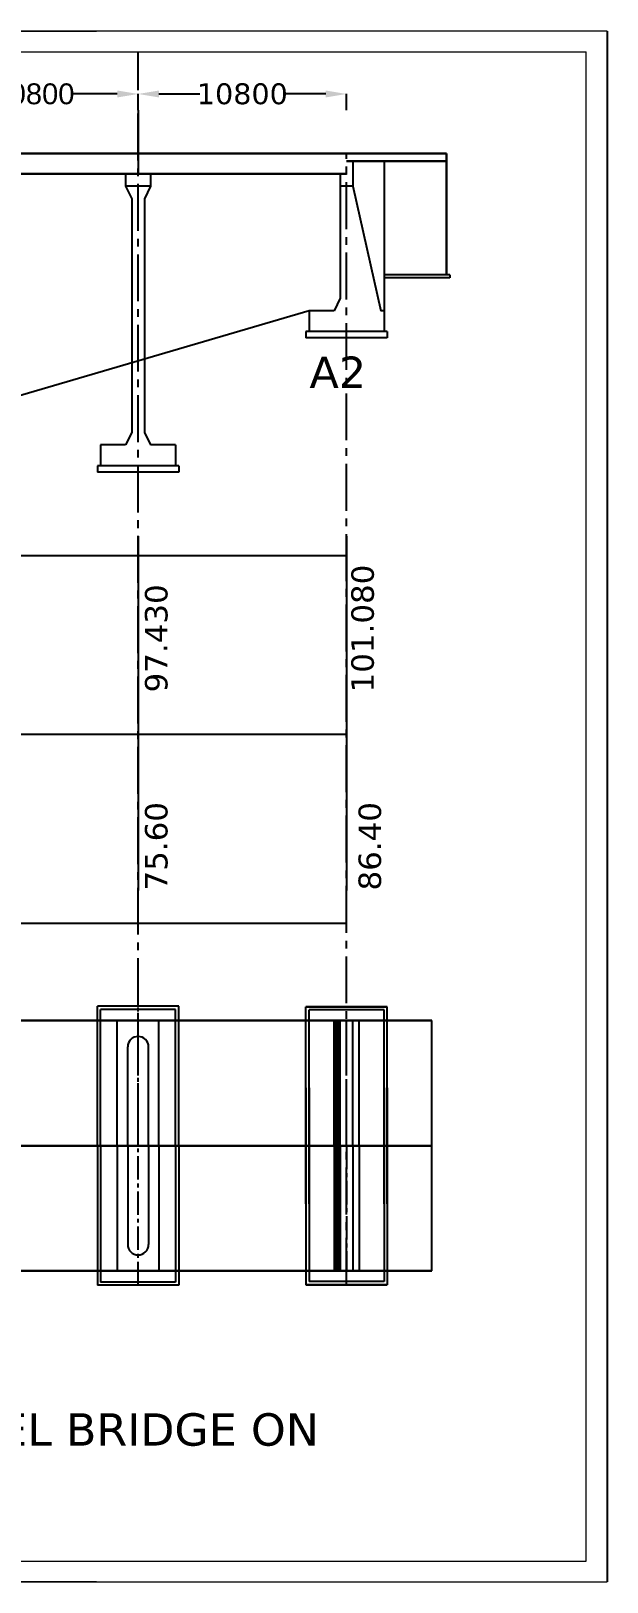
# Model space of a CAD drawing. Header units: metres. Extents: x 3053 to 120577, y 1019 to 87287.
# Drawn here: x 92934 to 120577, y 12903 to 87287 of the extents above; entities that cross this region are included whole.
import ezdxf

# ---------------------------------------------------------------- set-up
doc = ezdxf.new("R2010")
doc.units = ezdxf.units.M
doc.header["$MEASUREMENT"] = 0
doc.header["$PDMODE"] = 34
doc.linetypes.add('CENTER2', pattern=[1.125, 0.75, -0.125, 0.125, -0.125])
for name, color, linetype in [('centreline', 6, 'CENTER2'), ('grill', 32, 'Continuous'), ('PILLER', 10, 'Continuous'), ('PLAN', 10, 'Continuous')]:
    doc.layers.add(name, color=color, linetype=linetype)
doc.layers.add('EXISTING B WALL', color=5, linetype='Continuous', lineweight=30)
doc.layers.add('S TEXT', color=7, linetype='Continuous', lineweight=20)
doc.styles.get("Standard").update_dxf_attribs({"font": 'verdana.ttf'})
doc.dimstyles.new('ISO-25', dxfattribs={"dimtxt": 1000, "dimasz": 1000, "dimexe": 1.25, "dimexo": 0.625, "dimtad": 0, "dimtxsty": 'Standard', "dimcen": 75, "dimadec": 0, "dimazin": 0, "dimtfac": 1, "dimtmove": 0, "dimatfit": 2, "dimfxl": 1, "dimarcsym": 0})

# ---------------------------------------------------------------- blocks, each defined once
blk = doc.blocks.new('*D17')
at = {"color": 0, "lineweight": -2, "transparency": 16777216}
for p, q in [((88077, 83494), (88077, 84270)), ((89077, 84268), (91243, 84268)), ((97077, 84268), (94910, 84268)), ((98077, 83494), (98077, 84270))]:
    blk.add_line(p, q, dxfattribs=at)
at = {"color": 0, "transparency": 16777216}
for points in [[(89077, 84435), (89077, 84102), (88077, 84268)], [(97077, 84435), (97077, 84102), (98077, 84268)]]:
    blk.add_solid(points, dxfattribs=at)
at = {"layer": 'Defpoints', "color": 0, "transparency": 16777216}
for p in [(88077, 84268), (88077, 83493), (98077, 83493)]:
    blk.add_point(p, dxfattribs=at)
at = {"color": 0, "transparency": 16777216, "insert": (93077, 84268), "char_height": 1000, "attachment_point": 5, "rotation": 360}
blk.add_mtext('{\\fArial|b0|i0|c0|p34;10800}', dxfattribs=at)
blk = doc.blocks.new('*D18')
at = {"color": 0, "lineweight": -2, "transparency": 16777216}
for p, q in [((98077, 83494), (98077, 84270)), ((99077, 84268), (101029, 84268)), ((107077, 84268), (105125, 84268)), ((108077, 83494), (108077, 84270))]:
    blk.add_line(p, q, dxfattribs=at)
at = {"color": 0, "transparency": 16777216}
for points in [[(99077, 84435), (99077, 84102), (98077, 84268)], [(107077, 84435), (107077, 84102), (108077, 84268)]]:
    blk.add_solid(points, dxfattribs=at)
at = {"layer": 'Defpoints', "color": 0, "transparency": 16777216}
for p in [(98077, 84268), (98077, 83493), (108077, 83493)]:
    blk.add_point(p, dxfattribs=at)
at = {"color": 0, "transparency": 16777216, "insert": (103077, 84268), "char_height": 1000, "attachment_point": 5, "rotation": 360}
blk.add_mtext('10800', dxfattribs=at)

msp = doc.modelspace()

# ---------------------------------------------------------------- linework, layer by layer
at = {"color": 7}
for p, q in [((120576.715, 87286.921), (120576.714, 12902.997)), ((98076.715, 83493.303), (98076.715, 80443.303)), ((109876.715, 81043.303), (109876.715, 72871.625)), ((113026.715, 75593.303), (109876.715, 75593.303)), ((113026.715, 75443.303), (109876.715, 75443.303)), ((113026.715, 75593.303), (113026.715, 75443.303)), ((106276.715, 73871.625), (91326.206, 69493.303)), ((109876.715, 73871.625), (109726.715, 73871.625)), ((106126.715, 72871.625), (106126.715, 72571.625)), ((110026.715, 72871.625), (106126.715, 72871.625)), ((110026.715, 72571.625), (106126.715, 72571.625)), ((110026.715, 72871.625), (110026.715, 72571.625)), ((100026.714, 66433.303), (96126.714, 66433.303)), ((96126.714, 66433.303), (96126.714, 66133.303)), ((100026.714, 66433.303), (100026.714, 66133.303)), ((100026.714, 66133.303), (96126.714, 66133.303)), ((98076.714, 63067.077), (98076.714, 46067.077)), ((108076.714, 63067.077), (108076.714, 46067.077)), ((108076.714, 63067.077), (108076.714, 46067.077)), ((28076.714, 62134.077), (108076.714, 62134.077)), ((28076.714, 53567.077), (108076.714, 53567.077)), ((28076.714, 44500.077), (108076.714, 44500.077)), ((96126.714, 33825.718), (96126.714, 40513.882)), ((100026.714, 40513.882), (96126.714, 40513.882)), ((96126.714, 33825.718), (96126.714, 40513.882)), ((96276.714, 33825.718), (96276.714, 40363.882)), ((99876.714, 40363.882), (96276.714, 40363.882)), ((96276.714, 33825.718), (96276.714, 40363.882)), ((99876.714, 33825.718), (99876.714, 40363.882)), ((100026.714, 33825.718), (100026.714, 40513.882)), ((100026.714, 33825.718), (100026.714, 40513.882)), ((106126.714, 40494.228), (109876.714, 40494.228)), ((110026.714, 40494.228), (106126.714, 40494.228)), ((106126.714, 31044.228), (106126.714, 40494.228)), ((106126.714, 40494.228), (110026.714, 40494.228)), ((110026.714, 40494.228), (106126.714, 40494.228)), ((106126.714, 31044.228), (106126.714, 40494.228)), ((109876.714, 40344.228), (106276.714, 40344.228)), ((109876.714, 40344.228), (106276.714, 40344.228)), ((106276.714, 31044.228), (106276.714, 40344.228)), ((109876.714, 31044.228), (109876.714, 40344.228)), ((110026.714, 31044.228), (110026.714, 40494.228)), ((110026.714, 31044.228), (110026.714, 40494.228)), ((99076.714, 39825.726), (97076.714, 39825.726)), ((97076.714, 33825.718), (97076.714, 39825.726)), ((99076.714, 33825.718), (99076.714, 39825.726)), ((99076.714, 33825.718), (99076.714, 39146.786)), ((98576.714, 33825.718), (98576.714, 38563.882)), ((106126.714, 36607.208), (106126.714, 27157.208)), ((106276.714, 36607.208), (106276.714, 27307.208)), ((109876.714, 36607.208), (109876.714, 27307.208)), ((110026.714, 36607.208), (110026.714, 27157.208)), ((96126.714, 33825.718), (96126.714, 27137.554)), ((96126.714, 33825.718), (96126.714, 27137.554)), ((96276.714, 33825.718), (96276.714, 27287.554)), ((96276.714, 33825.718), (96276.714, 27287.554)), ((97076.714, 33825.718), (97076.714, 27825.71)), ((98576.714, 33825.718), (98576.714, 29087.554)), ((99076.714, 33825.718), (99076.714, 28504.651)), ((99076.714, 33825.718), (99076.714, 27825.71)), ((99876.714, 33825.718), (99876.714, 27287.554)), ((100026.714, 33825.718), (100026.714, 27137.554)), ((100026.714, 33825.718), (100026.714, 27137.554)), ((99076.714, 27825.71), (97076.714, 27825.71)), ((100026.714, 27137.554), (96126.714, 27137.554)), ((99876.714, 27287.554), (96276.714, 27287.554)), ((106126.714, 27157.208), (109876.714, 27157.208)), ((110026.714, 27157.208), (106126.714, 27157.208)), ((106126.714, 27157.208), (110026.714, 27157.208)), ((110026.714, 27157.208), (106126.714, 27157.208)), ((109876.714, 27307.208), (106276.714, 27307.208)), ((109876.714, 27307.208), (106276.714, 27307.208))]:
    msp.add_line(p, q, dxfattribs=at)
for centre, start, end in [((98076.714, 38563.882), 359.99999942, 179.99999942), ((98076.714, 29087.554), 179.99999942, 359.99999942)]:
    msp.add_arc(centre, 500, start, end, dxfattribs=at)
at = {"layer": 'centreline', "color": 7, "ltscale": 3000}
for p, q in [((98076.714, 33825.718), (98076.715, 86286.922)), ((108076.714, 27157.208), (108076.715, 81418.303))]:
    msp.add_line(p, q, dxfattribs=at)
at = {"layer": 'centreline', "color": 7, "ltscale": 1500}
for p, q in [((98076.714, 27137.554), (98076.714, 40513.839)), ((108076.714, 33825.718), (108076.714, 39768.624)), ((108076.714, 33825.718), (108076.714, 27882.812))]:
    msp.add_line(p, q, dxfattribs=at)
at = {"layer": 'EXISTING B WALL', "color": 7}
for p, q in [((23276.714, 81418.303), (112876.715, 81418.303)), ((112876.715, 81418.303), (112876.715, 75593.303)), ((108076.715, 80443.303), (28076.714, 80443.303)), ((112876.715, 81043.303), (108076.715, 81043.303)), ((68030.905, 39825.718), (112176.714, 39825.718)), ((68030.905, 33825.718), (112176.714, 33825.718)), ((68030.905, 27825.718), (112176.714, 27825.718))]:
    msp.add_line(p, q, dxfattribs=at)
at = {"layer": 'grill', "color": 7}
msp.add_line((106276.715, 73871.625), (91326.206, 69493.303), dxfattribs=at)
at = {"layer": 'PILLER', "color": 7}
for p, q in [((97476.715, 80443.303), (97476.715, 79843.303)), ((98676.715, 80443.303), (98676.715, 79843.303)), ((107776.715, 80443.303), (107776.715, 74471.625)), ((108376.715, 81043.303), (108376.715, 79843.303)), ((97476.715, 79843.303), (97776.715, 79243.303)), ((98676.715, 79843.303), (97476.715, 79843.303)), ((98676.715, 79843.303), (98376.715, 79243.303)), ((108376.715, 79843.303), (107776.715, 79843.303)), ((108376.715, 79843.303), (109726.715, 73871.625)), ((97776.715, 79243.303), (97776.714, 68033.303)), ((98376.715, 79243.303), (98376.714, 68033.303)), ((107776.715, 74471.625), (107476.715, 73871.625)), ((107476.715, 73871.625), (106276.715, 73871.625)), ((106276.715, 73871.625), (106276.715, 72871.625)), ((97776.714, 68033.303), (97476.714, 67433.303)), ((98376.714, 68033.303), (98676.714, 67433.303)), ((96276.714, 67433.303), (96276.714, 66433.303)), ((97476.714, 67433.303), (96276.714, 67433.303)), ((99876.714, 67433.303), (98676.714, 67433.303)), ((99876.714, 67433.303), (99876.714, 66433.303))]:
    msp.add_line(p, q, dxfattribs=at)
at = {"layer": 'PLAN', "color": 7}
for p, q in [((107476.714, 33825.718), (107476.714, 39825.718)), ((107576.714, 33825.718), (107576.714, 39825.718)), ((107676.714, 33825.718), (107676.714, 39825.718)), ((107776.714, 33825.718), (107776.714, 39825.718)), ((108376.714, 33825.718), (108376.714, 39825.718)), ((108676.714, 33825.718), (108676.714, 39825.718)), ((112176.714, 27825.718), (112176.714, 39825.718)), ((97576.714, 33825.718), (97576.714, 38563.882)), ((98576.714, 33825.718), (98576.714, 38563.882)), ((97576.714, 33825.718), (97576.714, 29087.554)), ((98576.714, 33825.718), (98576.714, 29087.554)), ((107476.714, 33825.718), (107476.714, 27825.718)), ((107576.714, 33825.718), (107576.714, 27825.718)), ((107676.714, 33825.718), (107676.714, 27825.718)), ((107776.714, 33825.718), (107776.714, 27825.718)), ((108376.714, 33825.718), (108376.714, 27825.718)), ((108676.714, 33825.718), (108676.714, 27825.718))]:
    msp.add_line(p, q, dxfattribs=at)
for centre, start, end in [((98076.714, 38563.882), 359.99999942, 179.99999942), ((98076.714, 29087.554), 179.99999942, 359.99999942)]:
    msp.add_arc(centre, 500, start, end, dxfattribs=at)
at = {"layer": 'S TEXT', "color": 7}
for p, q in [((15576.713, 87286.922), (96076.714, 87286.922)), ((120576.715, 87286.921), (30076.715, 87286.922)), ((16576.713, 86286.922), (119576.715, 86286.922)), ((119576.714, 13902.997), (119576.715, 86286.922)), ((68076.714, 13902.998), (119576.714, 13902.997)), ((96076.714, 12902.998), (15576.714, 12902.998)), ((30076.714, 12902.998), (120576.714, 12902.997))]:
    msp.add_line(p, q, dxfattribs=at)

# ---------------------------------------------------------------- texts
at = {"color": 7}
for s, p in [('101.080', (109386.094, 55567.077)), ('97.430', (99483.334, 55567.077)), ('75.60', (99483.334, 46067.077)), ('86.40', (109732.836, 46067.077))]:
    msp.add_text(s, height=1080, rotation=89.99999942, dxfattribs=at).set_placement(p)
at = {"color": 7, "insert": (109015.658, 71673.48), "char_height": 1500, "width": 1743.2511, "attachment_point": 3, "rotation": 359.99999942}
msp.add_mtext('A2', dxfattribs=at)
at = {"color": 7, "insert": (8138.799, 20993.808), "char_height": 1251, "width": 14566778, "attachment_point": 1}
msp.add_mtext('                                 {\\H1.24x;GENERAL ARRANGEMENT DRAWING OF PROPOSED HIGH LEVEL BRIDGE ON\\P                           KELWARA KUMBHALGARH ROAD, OVER KELWARA LAKE}', dxfattribs=at)

# ---------------------------------------------------------------- dimensions: what is measured, and where the dimension line sits
at = {"color": 7}
for base, p1, p2, text, picture, middle in [((88076.715, 84268.47), (98076.715, 83493.303), (88076.715, 83493.303), '{\\fArial|b0|i0|c0|p34;10800}', '*D17', (93076.715, 84268.469)), ((98076.715, 84268.469), (108076.715, 83493.303), (98076.715, 83493.303), '10800', '*D18', (103076.715, 84268.469))]:
    dim = msp.add_linear_dim(base=base, p1=p1, p2=p2, angle=179.99999942, text=text, dimstyle='ISO-25', dxfattribs=at)
    dim.commit()
    dim.dimension.update_dxf_attribs({"geometry": picture, "text_midpoint": middle})

doc.saveas('drawing.dxf')
